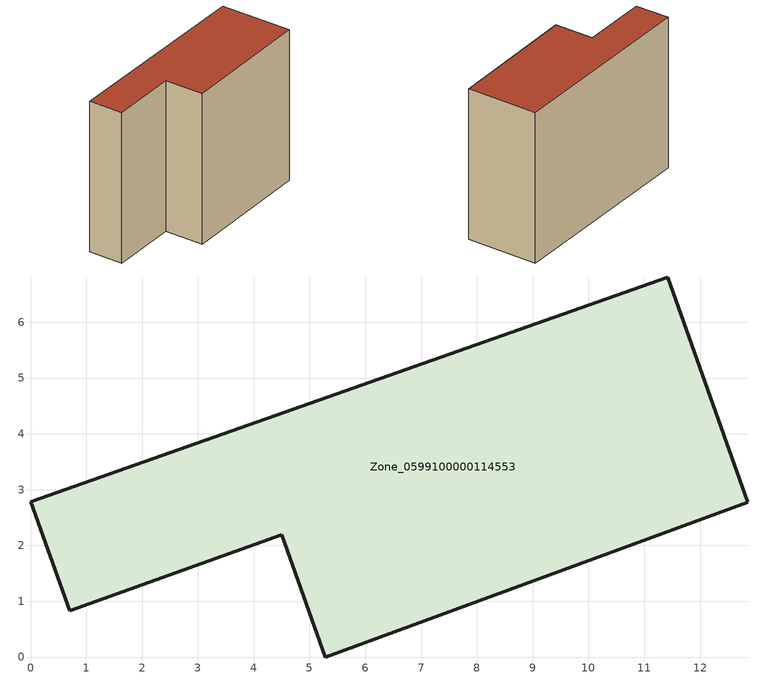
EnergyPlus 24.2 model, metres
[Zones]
Zone_0599100000114553
 floor ground (C_G): 4.5,2.19 0.7,0.83 0,2.78 11.42,6.81 12.86,2.77 5.28,0 z0
 wall outside (C_F): 11.42,6.81 0,2.78 0.7,0.83 4.5,2.19 5.28,0 12.86,2.77 11.42,6.81 z0:9.16
 roof outside (C_R): 5.28,0 12.86,2.77 11.42,6.81 0,2.78 0.7,0.83 4.5,2.19 z9.16
[BUILDING]
Pand.0599100000114553: North Axis=0; Terrain=City; Loads Convergence Tolerance Value=0.04; Temperature Convergence Tolerance Value=0.4; Solar Distribution=FullExterior; Maximum Number of Warmup Days=25; Minimum Number of Warmup Days=1
[Site:Location]
Rotterdam.The.Hague.AP_ZH_NLD Design_Conditions: Latitude=51.96; Longitude=4.45; Time Zone=1; Elevation=-4.5
[SITE:GROUNDTEMPERATURE:BUILDINGSURFACE]
18, 18, 18, 18, 18, 18, 18, 18, 18, 18, 18, 18
[MATERIAL] Thermal Absorptance=0.9; Solar Absorptance=0.7; Visible Absorptance=0.7
Name | Roughness | Thickness | Conductivity | Density | Specific Heat
G.TI.1946 | MediumSmooth | 0.15 | 1 | 540 | 1210
F.TI.1946 | Rough | 0.3 | 0.857143 | 1920 | 840
R.TI.1946 | MediumRough | 0.2 | 0.1 | 1500 | 1000
[CONSTRUCTION]
C_G: G.TI.1946
C_F: F.TI.1946
C_R: R.TI.1946
[ZONE]
Zone_0599100000114553: Type=1; Multiplier=1; Ceiling Height=Autocalculate; Volume=Autocalculate; Floor Area=autocalculate; Part of Total Floor Area=Yes
[ZONEINFILTRATION:DESIGNFLOWRATE]
Infil_Zone_0599100000114553: Zone or ZoneList or Space or SpaceList=Zone_0599100000114553; Schedule=AlwaysOn; Design Flow Rate Calculation Method=Flow/Area; Flow Rate per Floor Area=0.003; Constant Term Coefficient=1; Temperature Term Coefficient=0; Velocity Term Coefficient=0; Velocity Squared Term Coefficient=0
[HVACTEMPLATE:ZONE:IDEALLOADSAIRSYSTEM]
Zone_0599100000114553: Maximum Heating Supply Air Temperature=50; Minimum Cooling Supply Air Temperature=13; Maximum Heating Supply Air Humidity Ratio=0.0156; Minimum Cooling Supply Air Humidity Ratio=0.0077; Heating Limit=NoLimit; Cooling Limit=NoLimit; Dehumidification Control Type=ConstantSensibleHeatRatio; Cooling Sensible Heat Ratio=0.7; Dehumidification Setpoint=60; Humidification Control Type=None; Humidification Setpoint=30; Outdoor Air Method=None; Outdoor Air Flow Rate per Person=0.00944; Outdoor Air Flow Rate per Zone Floor Area=0; Outdoor Air Flow Rate per Zone=0; Demand Controlled Ventilation Type=None; Outdoor Air Economizer Type=NoEconomizer; Heat Recovery Type=None; Sensible Heat Recovery Effectiveness=0.7; Latent Heat Recovery Effectiveness=0.65
[ZONECONTROL:THERMOSTAT]
ThermostatControl_Zone_0599100000114553: Zone or ZoneList=Zone_0599100000114553; Control Type Schedule=DualSetpointControlType; Control 1=Thermostat_Zone_0599100000114553; Temperature Difference Between Cutout And Setpoint=0
[THERMOSTATSETPOINT:DUALSETPOINT]
Thermostat_Zone_0599100000114553: Heating Setpoint Temperature Schedule=HeatingSetpoint_Zone_0599100000114553; Cooling Setpoint Temperature Schedule=CoolingSetpoint_Zone_0599100000114553
[SCHEDULE:COMPACT]
HeatingSetpoint_Zone_0599100000114553: Through: 12/31, For: AllDays, Until: 24:00, 21
CoolingSetpoint_Zone_0599100000114553: Through: 12/31, For: AllDays, Until: 24:00, 24
DualSetpointControlType: Through: 12/31, For: AllDays, Until: 24:00, 4
AlwaysOn: Through: 12/31, For: AllDays, Until: 24:00, 1
